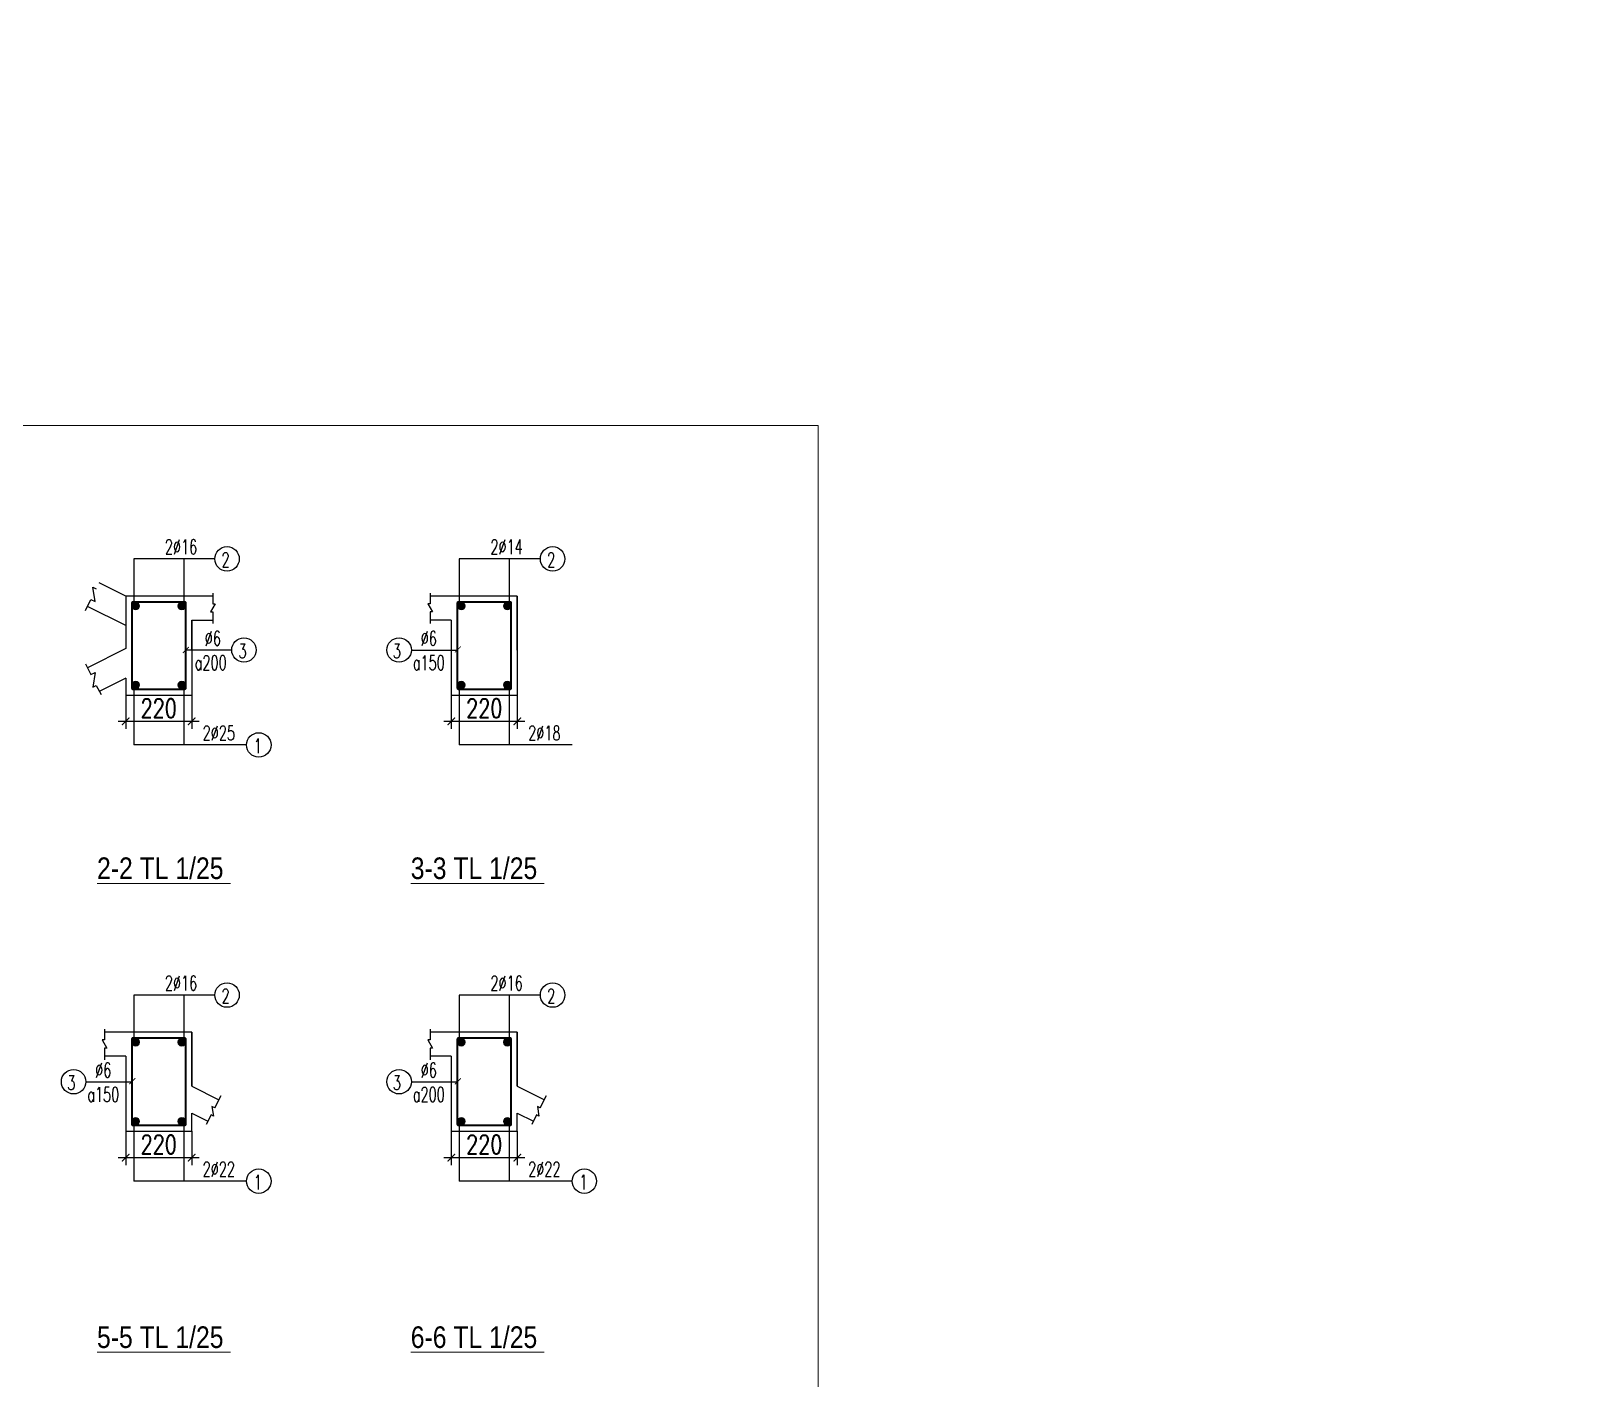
# Model space of a CAD drawing. Header units: millimetres. Extents: x 0 to 8478784, y 0 to 684185.
# Drawn here: x 3811592 to 3832268, y 404394 to 422373 of the extents above; entities that cross this region are included whole.
import ezdxf
from ezdxf.enums import TextEntityAlignment as Align

# ---------------------------------------------------------------- set-up
doc = ezdxf.new("R2010")
doc.units = ezdxf.units.MM
doc.header["$LTSCALE"] = 5000
doc.header["$MEASUREMENT"] = 0
doc.header["$PDMODE"] = 1
doc.header["$PDSIZE"] = -2
doc.linetypes.add('CENTER', pattern=[2, 1.25, -0.25, 0.25, -0.25])
doc.linetypes.add('HIDDEN', pattern=[0.375, 0.25, -0.125])
for name, color, linetype, lineweight in [('02-XMT.Beams', 94, 'Continuous', 25), ('02-XMT.Beams-Text', 7, 'Continuous', 20), ('DIM', 76, 'Continuous', 18), ('net thay', 7, 'Continuous', 15), ('THEP', 1, 'Continuous', 35)]:
    doc.layers.add(name, color=color, linetype=linetype, lineweight=lineweight)
for name, color, linetype in [('9', 9, 'Continuous'), ('_Text', 4, 'Continuous'), ('A33', 252, 'HIDDEN'), ('BAO', 45, 'Continuous'), ('BETONG', 2, 'Continuous'), ('DUONGDONG', 2, 'Continuous'), ('THEPNHAT', 9, 'Continuous')]:
    doc.layers.add(name, color=color, linetype=linetype)
doc.styles.add('T_THEP', font='Romans.shx', dxfattribs={"width": 0.65})
doc.styles.add('vnarial narrowh', font='VHARIALN.TTF')
doc.styles.add('vnsimli 0.7', font='vnsimli.shx', dxfattribs={"width": 0.75})
doc.dimstyles.new('XMT 1-1-100', dxfattribs={"dimscale": 100, "dimtxt": 2.5, "dimasz": 1, "dimexe": 1, "dimexo": 0, "dimgap": 0.5, "dimtad": 1, "dimdec": 0, "dimzin": 0, "dimdsep": 46, "dimtxsty": 'vnsimli 0.7', "dimblk": 'ARCHTICK', "dimcen": 1.5, "dimdle": 1, "dimclrd": 8, "dimclre": 8, "dimclrt": 116, "dimadec": 0, "dimazin": 0, "dimtfac": 1, "dimtdec": 0, "dimtofl": 0, "dimtmove": 0, "dimatfit": 3, "dimfxl": 0.18, "dimtolj": 1, "dimtzin": 0, "dimarcsym": 0})

# ---------------------------------------------------------------- blocks, each defined once
blk = doc.blocks.new('_ArchTick')
at = {"color": 0, "linetype": 'ByBlock', "const_width": 0.15}
blk.add_lwpolyline([(-0.5, -0.5), (0.5, 0.5)], dxfattribs=at)
blk = doc.blocks.new('lo')
at = {"layer": 'DIM', "linetype": 'ByBlock', "ltscale": 15}
blk.add_hatch(color=6, dxfattribs=at).paths.add_polyline_path([(699293, -322075, 1), (699423, -322075, 1)])
at = {"layer": 'DIM', "color": 6, "linetype": 'ByBlock', "ltscale": 15}
blk.add_circle((699358, -322075), 65.2, dxfattribs=at)
blk = doc.blocks.new('*D243')
at = {"layer": '02-XMT.Beams-Text', "color": 8, "lineweight": -2, "transparency": 16777216}
for p, q in [((3812856, 413517), (3812856, 413066)), ((3813736, 413517), (3813736, 413066)), ((3812756, 413166), (3813836, 413166))]:
    blk.add_line(p, q, dxfattribs=at)
at = {"layer": 'Defpoints', "color": 0, "lineweight": 100, "transparency": 16777216}
for p in [(3812856, 413517), (3813736, 413517), (3813736, 413166)]:
    blk.add_point(p, dxfattribs=at)
at = {"layer": '02-XMT.Beams-Text', "color": 8, "lineweight": -2, "transparency": 16777216, "xscale": 100, "yscale": 100, "zscale": 100, "rotation": 180}
blk.add_blockref('_ArchTick', (3812856, 413166), dxfattribs=at)
at = {"layer": '02-XMT.Beams-Text', "color": 8, "lineweight": -2, "transparency": 16777216, "xscale": 100, "yscale": 100, "zscale": 100}
blk.add_blockref('_ArchTick', (3813736, 413166), dxfattribs=at)
at = {"layer": '02-XMT.Beams-Text', "color": 116, "lineweight": 100, "transparency": 16777216, "insert": (3813296, 413340), "char_height": 250, "attachment_point": 5, "style": 'vnsimli 0.7'}
blk.add_mtext('\\A1;220', dxfattribs=at)
blk = doc.blocks.new('*D244')
at = {"layer": '02-XMT.Beams-Text', "color": 8, "lineweight": -2, "transparency": 16777216}
for p, q in [((3817199, 413517), (3817199, 413066)), ((3818079, 413517), (3818079, 413066)), ((3817099, 413166), (3818179, 413166))]:
    blk.add_line(p, q, dxfattribs=at)
at = {"layer": 'Defpoints', "color": 0, "lineweight": 100, "transparency": 16777216}
for p in [(3817199, 413517), (3818079, 413517), (3818079, 413166)]:
    blk.add_point(p, dxfattribs=at)
at = {"layer": '02-XMT.Beams-Text', "color": 8, "lineweight": -2, "transparency": 16777216, "xscale": 100, "yscale": 100, "zscale": 100, "rotation": 180}
blk.add_blockref('_ArchTick', (3817199, 413166), dxfattribs=at)
at = {"layer": '02-XMT.Beams-Text', "color": 8, "lineweight": -2, "transparency": 16777216, "xscale": 100, "yscale": 100, "zscale": 100}
blk.add_blockref('_ArchTick', (3818079, 413166), dxfattribs=at)
at = {"layer": '02-XMT.Beams-Text', "color": 116, "lineweight": 100, "transparency": 16777216, "insert": (3817639, 413340), "char_height": 250, "attachment_point": 5, "style": 'vnsimli 0.7'}
blk.add_mtext('\\A1;220', dxfattribs=at)
blk = doc.blocks.new('*D246')
at = {"layer": '02-XMT.Beams-Text', "color": 8, "lineweight": -2, "transparency": 16777216}
for p, q in [((3812856, 407699), (3812856, 407247)), ((3813736, 407699), (3813736, 407247)), ((3812756, 407347), (3813836, 407347))]:
    blk.add_line(p, q, dxfattribs=at)
at = {"layer": 'Defpoints', "color": 0, "lineweight": 100, "transparency": 16777216}
for p in [(3812856, 407699), (3813736, 407699), (3813736, 407347)]:
    blk.add_point(p, dxfattribs=at)
at = {"layer": '02-XMT.Beams-Text', "color": 8, "lineweight": -2, "transparency": 16777216, "xscale": 100, "yscale": 100, "zscale": 100, "rotation": 180}
blk.add_blockref('_ArchTick', (3812856, 407347), dxfattribs=at)
at = {"layer": '02-XMT.Beams-Text', "color": 8, "lineweight": -2, "transparency": 16777216, "xscale": 100, "yscale": 100, "zscale": 100}
blk.add_blockref('_ArchTick', (3813736, 407347), dxfattribs=at)
at = {"layer": '02-XMT.Beams-Text', "color": 116, "lineweight": 100, "transparency": 16777216, "insert": (3813296, 407522), "char_height": 250, "attachment_point": 5, "style": 'vnsimli 0.7'}
blk.add_mtext('\\A1;220', dxfattribs=at)
blk = doc.blocks.new('*D247')
at = {"layer": '02-XMT.Beams-Text', "color": 8, "lineweight": -2, "transparency": 16777216}
for p, q in [((3817199, 407699), (3817199, 407247)), ((3818079, 407699), (3818079, 407247)), ((3817099, 407347), (3818179, 407347))]:
    blk.add_line(p, q, dxfattribs=at)
at = {"layer": 'Defpoints', "color": 0, "lineweight": 100, "transparency": 16777216}
for p in [(3817199, 407699), (3818079, 407699), (3818079, 407347)]:
    blk.add_point(p, dxfattribs=at)
at = {"layer": '02-XMT.Beams-Text', "color": 8, "lineweight": -2, "transparency": 16777216, "xscale": 100, "yscale": 100, "zscale": 100, "rotation": 180}
blk.add_blockref('_ArchTick', (3817199, 407347), dxfattribs=at)
at = {"layer": '02-XMT.Beams-Text', "color": 8, "lineweight": -2, "transparency": 16777216, "xscale": 100, "yscale": 100, "zscale": 100}
blk.add_blockref('_ArchTick', (3818079, 407347), dxfattribs=at)
at = {"layer": '02-XMT.Beams-Text', "color": 116, "lineweight": 100, "transparency": 16777216, "insert": (3817639, 407522), "char_height": 250, "attachment_point": 5, "style": 'vnsimli 0.7'}
blk.add_mtext('\\A1;220', dxfattribs=at)

msp = doc.modelspace()

# ---------------------------------------------------------------- linework, layer by layer
at = {"layer": '02-XMT.Beams', "linetype": 'Continuous', "lineweight": 15}
msp.add_lwpolyline([(3801093, 417113.5), (3822093, 417113.5), (3822093, 387413.5), (3801093, 387413.5), (3780093, 387413.5), (3780093, 417113.5)], close=True, dxfattribs=at)
at = {"layer": '9', "ltscale": 0.1}
for centre in [(3814207.5, 415332.9), (3818550, 415332.9), (3814432.8, 414117.3), (3816502.7, 414117.4), (3814630.9, 412851), (3814207.5, 409514.9), (3818550, 409514.9), (3812160.2, 408359.2), (3816502.7, 408359.2), (3814630.9, 407033), (3818973.4, 407033)]:
    msp.add_circle(centre, 163.2, dxfattribs=at)
at = {"layer": 'A33', "linetype": 'Continuous'}
for p, q in [((3814044.3, 415332.9), (3812962.5, 415332.7)), ((3812962.5, 415332.7), (3812962.5, 414732.7)), ((3813630.5, 415332.7), (3813630.5, 414732.7)), ((3818386.8, 415332.9), (3817304.9, 415332.7)), ((3817304.9, 415332.7), (3817304.9, 414732.7)), ((3817972.9, 415332.7), (3817972.9, 414732.7)), ((3814269.5, 414117.3), (3813656.5, 414117.1)), ((3816665.9, 414117.4), (3817278.9, 414117.2)), ((3814044.3, 409514.9), (3812962.5, 409514.7)), ((3812962.5, 409514.7), (3812962.5, 408914.7)), ((3813630.5, 409514.7), (3813630.5, 408914.7)), ((3818386.8, 409514.9), (3817304.9, 409514.7)), ((3817304.9, 409514.7), (3817304.9, 408914.7)), ((3817972.9, 409514.7), (3817972.9, 408914.7)), ((3812323.4, 408359.2), (3812936.5, 408359)), ((3816665.9, 408359.2), (3817278.9, 408359))]:
    msp.add_line(p, q, dxfattribs=at)
at = {"layer": 'BAO', "ltscale": 55}
msp.add_lwpolyline([(3813736.5, 414117.1), (3813736.5, 414517.1)], dxfattribs=at)
at = {"layer": 'BETONG', "linetype": 'ByBlock'}
for p, q in [((3812856.5, 414837.1), (3812503.1, 415013.7)), ((3818078.9, 414837.1), (3818078.9, 413517.1)), ((3812856.5, 414442.3), (3812344, 414698.5)), ((3813736.5, 414517.1), (3813736.5, 413517.1)), ((3812856.5, 414137.1), (3812344, 413880.9)), ((3812856.5, 413742.3), (3812503.1, 413565.6)), ((3813736.5, 409019), (3813736.5, 408299)), ((3818078.9, 409019), (3818078.9, 408299)), ((3813736.5, 408299), (3814098.4, 408118.1)), ((3814042.8, 408011.9), (3814127.5, 408173.7)), ((3818078.9, 408299), (3818440.8, 408118.1)), ((3818385.3, 408011.9), (3818470, 408173.7)), ((3813736.5, 407941.3), (3813953.3, 407832.9)), ((3818078.9, 407941.3), (3818295.7, 407832.9))]:
    msp.add_line(p, q, dxfattribs=at)
for points in [[(3812317.5, 414644.8), (3812389.2, 414789.7)], [(3812389.2, 414789.7), (3812447.3, 414762.6), (3812415.6, 414956.8), (3812461.3, 414934)], [(3812856.5, 414837.1), (3812856.5, 414137.1)], [(3814018.3, 414837.1), (3812856.5, 414837.1)], [(3814018.3, 414876.9), (3814018.3, 414735.1), (3814049.7, 414735.1), (3813987.8, 414626.7), (3814018.7, 414626.7), (3814018.7, 414469.4)], [(3816917.1, 414876.9), (3816917.1, 414735.1), (3816885.7, 414735.1), (3816947.7, 414626.7), (3816916.7, 414626.7), (3816916.7, 414469.4)], [(3817198.9, 414837.1), (3816917.1, 414837.1)], [(3818078.9, 414117.1), (3818078.9, 414837.1), (3817198.9, 414837.1)], [(3813736.5, 414517.1), (3814018.7, 414517.1)], [(3817198.9, 414517.1), (3816916.7, 414517.1)], [(3817198.9, 414517.1), (3817198.9, 413517.1), (3818078.9, 413517.1)], [(3812317.5, 413934.5), (3812389.2, 413789.6)], [(3812389.2, 413789.6), (3812447.3, 413816.7), (3812415.6, 413622.5), (3812461.3, 413645.4)], [(3812856.5, 413742.3), (3812856.5, 413517.1), (3813736.5, 413517.1)], [(3812461.3, 413645.4), (3812526.1, 413521.7)], [(3812574.7, 409058.9), (3812574.7, 408917), (3812543.2, 408917), (3812605.2, 408808.7), (3812574.2, 408808.7), (3812574.2, 408651.4)], [(3813736.5, 408299), (3813736.5, 409019), (3812574.7, 409019)], [(3816917.1, 409058.9), (3816917.1, 408917), (3816885.7, 408917), (3816947.7, 408808.7), (3816916.7, 408808.7), (3816916.7, 408651.4)], [(3818078.9, 408299), (3818078.9, 409019), (3816917.1, 409019)], [(3812856.5, 408699), (3812574.2, 408699)], [(3812856.5, 408699), (3812856.5, 407699), (3813736.5, 407699), (3813736.5, 407941.3)], [(3817198.9, 408699), (3816916.7, 408699)], [(3817198.9, 408699), (3817198.9, 407699), (3818078.9, 407699), (3818078.9, 407941.3)], [(3814042.8, 408011.9), (3814004, 408030), (3814025.2, 407900.5), (3813994.7, 407915.8)], [(3818385.3, 408011.9), (3818346.5, 408030), (3818367.7, 407900.5), (3818337.2, 407915.8)], [(3813994.7, 407915.8), (3813930.2, 407786.8)], [(3818337.2, 407915.8), (3818272.7, 407786.8)]]:
    msp.add_lwpolyline(points, dxfattribs=at)
at = {"layer": 'net thay', "linetype": 'CENTER', "lineweight": 15}
msp.add_circle((3911642, 421190.5), 262994, dxfattribs=at)
at = {"layer": 'THEP', "linetype": 'Continuous'}
for points in [[(3813656.5, 413609.1), (3813656.5, 414745.1, 0.4142136), (3813644.5, 414757.1), (3812948.5, 414757.1, 0.4142136), (3812936.5, 414745.1), (3812936.5, 413609.1, 0.4142136), (3812948.5, 413597.1), (3813644.5, 413597.1, 0.4142136)], [(3817998.9, 413609.1), (3817998.9, 414745.1, 0.4142136), (3817986.9, 414757.1), (3817290.9, 414757.1, 0.4142136), (3817278.9, 414745.1), (3817278.9, 413609.1, 0.4142136), (3817290.9, 413597.1), (3817986.9, 413597.1, 0.4142136)], [(3813656.5, 407791), (3813656.5, 408927, 0.4142136), (3813644.5, 408939), (3812948.5, 408939, 0.4142136), (3812936.5, 408927), (3812936.5, 407791, 0.4142136), (3812948.5, 407779), (3813644.5, 407779, 0.4142136)], [(3817998.9, 407791), (3817998.9, 408927, 0.4142136), (3817986.9, 408939), (3817290.9, 408939, 0.4142136), (3817278.9, 408927), (3817278.9, 407791, 0.4142136), (3817290.9, 407779), (3817986.9, 407779, 0.4142136)]]:
    msp.add_lwpolyline(points, format="xyb", close=True, dxfattribs=at)
at = {"layer": 'THEPNHAT', "color": 9, "linetype": 'ByBlock', "ltscale": 15}
for p, q in [((3812962.5, 413621.4), (3812962.5, 412851)), ((3813630.5, 413621.4), (3813630.5, 412851)), ((3817304.9, 413621.4), (3817304.9, 412851)), ((3817972.9, 413621.4), (3817972.9, 412851)), ((3814467.7, 412851), (3812962.5, 412851)), ((3818810.2, 412851), (3817304.9, 412851)), ((3812962.5, 407803.4), (3812962.5, 407033)), ((3813630.5, 407803.4), (3813630.5, 407033)), ((3817304.9, 407803.4), (3817304.9, 407033)), ((3817972.9, 407803.4), (3817972.9, 407033)), ((3814467.7, 407033), (3812962.5, 407033)), ((3818810.2, 407033), (3817304.9, 407033))]:
    msp.add_line(p, q, dxfattribs=at)

# ---------------------------------------------------------------- block references
at = {"layer": 'DIM', "color": 6, "linetype": 'ByBlock', "xscale": 0.7999999998137355, "yscale": 0.7999999999883585, "zscale": 0.8}
for p in [(3253502.1, 672364.7), (3254117.8, 672364.7), (3257844.6, 672364.7), (3258460.3, 672364.7), (3253502.1, 671309), (3254117.8, 671309), (3257844.6, 671309), (3258460.3, 671309), (3253502.1, 666546.7), (3254117.8, 666546.7), (3257844.6, 666546.7), (3258460.3, 666546.7), (3253502.1, 665491), (3254117.8, 665491), (3257844.6, 665491), (3258460.3, 665491)]:
    msp.add_blockref('lo', p, dxfattribs=at)
at = {"layer": 'DUONGDONG', "color": 6, "linetype": 'ByBlock', "ltscale": 100, "xscale": 80, "yscale": 80, "zscale": 80}
for p in [(3813656.5, 414117.1), (3817286.1, 414124.4), (3812943.7, 408366.2), (3817286.1, 408366.2)]:
    msp.add_blockref('_ArchTick', p, dxfattribs=at)

# ---------------------------------------------------------------- texts
at = {"layer": '_Text', "ltscale": 0.1, "style": 'T_THEP', "width": 0.65}
for s, p in [('2%%C16', (3813378.3, 415395.9)), ('2%%C14', (3817720.8, 415395.9)), ('2', (3814134.8, 415223.1)), ('2', (3818477.2, 415223.1)), ('%%C6', (3813910.5, 414175.2)), ('%%C6', (3816791.2, 414175.3)), ('3', (3814360, 414007.5)), ('3', (3816419.1, 414007.6)), ('a200', (3813776.5, 413850.5)), ('a150', (3816685.5, 413850.6)), ('2%%C25', (3813882.2, 412913.9)), ('2%%C18', (3818224.6, 412913.9)), ('1', (3814564.5, 412741.2)), ('2%%C16', (3813378.3, 409577.9)), ('2', (3814134.8, 409405.1)), ('2%%C16', (3817720.8, 409577.9)), ('2', (3818477.2, 409405.1)), ('%%C6', (3812448.7, 408417)), ('%%C6', (3816791.2, 408417)), ('3', (3812076.6, 408249.3)), ('3', (3816419.1, 408249.3)), ('a150', (3812343, 408092.4)), ('a200', (3816685.5, 408092.4)), ('2%%C22', (3813882.2, 407095.9)), ('1', (3814564.5, 406923.1)), ('2%%C22', (3818224.6, 407095.9)), ('1', (3818907, 406923.1))]:
    msp.add_text(s, height=193.6, dxfattribs=at).set_placement(p)
at = {"layer": 'DIM', "color": 2, "lineweight": 9, "style": 'vnarial narrowh'}
for s, p in [('%%U2-2 TL 1/25 ', (3813362.3, 411212.3)), ('%%U3-3 TL 1/25 ', (3817547.5, 411212.3)), ('%%U5-5 TL 1/25 ', (3813362.3, 404957.7)), ('%%U6-6 TL 1/25 ', (3817547.5, 404957.7))]:
    msp.add_text(s, height=288, dxfattribs=at).set_placement(p, align=Align.MIDDLE)

# ---------------------------------------------------------------- dimensions: what is measured, and where the dimension line sits
at = {"layer": '02-XMT.Beams-Text', "lineweight": 100}
for base, p1, p2, picture, middle in [((3813736.5, 413165.5), (3812856.5, 413517.1), (3813736.5, 413517.1), '*D243', (3813296.5, 413340.5)), ((3818078.9, 413165.5), (3817198.9, 413517.1), (3818078.9, 413517.1), '*D244', (3817638.9, 413340.5)), ((3813736.5, 407347.5), (3812856.5, 407699), (3813736.5, 407699), '*D246', (3813296.5, 407522.5)), ((3818078.9, 407347.5), (3817198.9, 407699), (3818078.9, 407699), '*D247', (3817638.9, 407522.5))]:
    dim = msp.add_linear_dim(base=base, p1=p1, p2=p2, text='220', dimstyle='XMT 1-1-100', dxfattribs=at)
    dim.commit()
    dim.dimension.update_dxf_attribs({"geometry": picture, "text_midpoint": middle})

doc.saveas('drawing.dxf')
